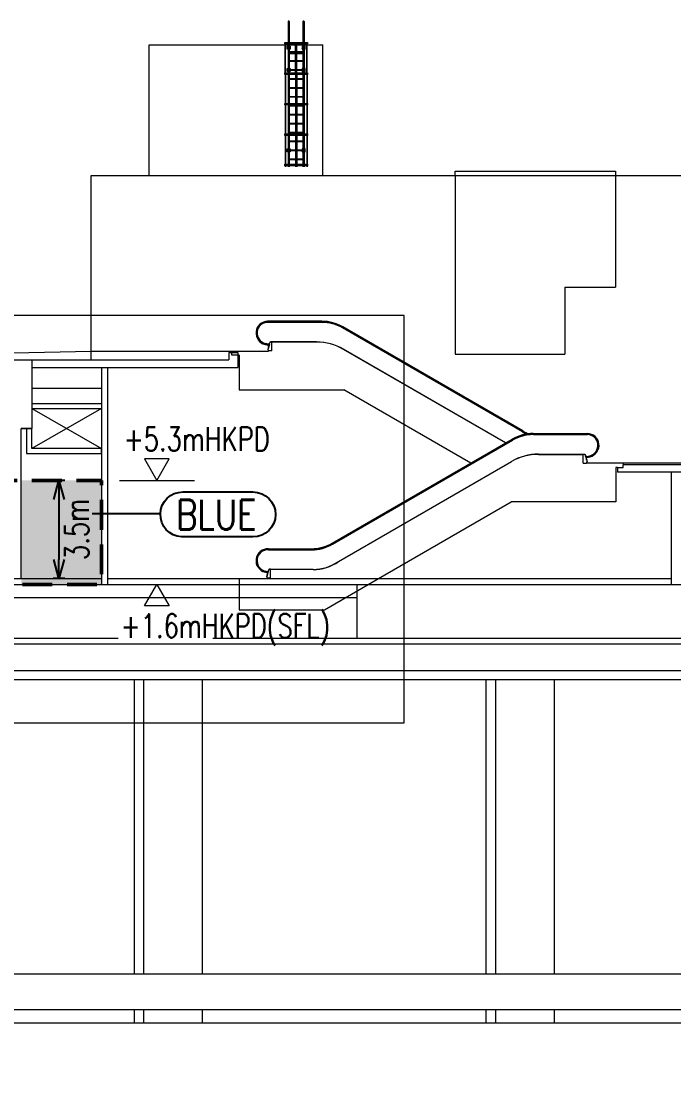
# Model space of a CAD drawing. Header units: millimetres. Extents: x 829698 to 839067, y 817400 to 823544.
# Drawn here: x 838117.5 to 838337.3, y 817931.8 to 818285.3 of the extents above; entities that cross this region are included whole.
import ezdxf

# ---------------------------------------------------------------- set-up
doc = ezdxf.new("R2010")
doc.units = ezdxf.units.MM
doc.linetypes.add('2X62X-MAGP-S-003$0$HIDDEN', pattern=[0.375, 0.25, -0.125])
doc.linetypes.add('DASHED2', pattern=[0.375, 0.25, -0.125])
for name, color, linetype, lineweight in [('01-feature', 8, 'Continuous', 13), ('01-occup', 7, 'DASHED2', 50), ('01-txt', 7, 'Continuous', 20)]:
    doc.layers.add(name, color=color, linetype=linetype, lineweight=lineweight)
doc.layers.add('01-hatch', color=7, linetype='Continuous', lineweight=0, true_color=0xa8def7)
doc.layers.add('viewport', color=2, linetype='Continuous', lineweight=20, plot=False)
doc.styles.add('ROMANS', font='romans.shx', dxfattribs={"width": 0.75})
doc.styles.get("Standard").update_dxf_attribs({"font": 'arial.ttf'})
doc.dimstyles.new('ISO-25', dxfattribs={"dimtxt": 2.5, "dimasz": 2.5, "dimexe": 1.25, "dimexo": 0.625, "dimtad": 1, "dimtxsty": 'Standard', "dimcen": 2.5, "dimadec": 0, "dimazin": 0, "dimtfac": 1, "dimtmove": 0, "dimatfit": 3, "dimfxl": 1, "dimarcsym": 0})

# ---------------------------------------------------------------- blocks, each defined once
blk = doc.blocks.new('2X62X-MAGP-S-003$0$SCREW4-P')
at = {"color": 8, "linetype": '2X62X-MAGP-S-003$0$HIDDEN'}
for p, q in [((160, 0), (-160, 0)), ((0, -160), (0, 160))]:
    blk.add_line(p, q, dxfattribs=at)
blk.add_lwpolyline([(-50, 87), (-100, 0), (-50, -87), (50, -87), (100, 0), (50, 87)], close=True)
for radius in [110, 50]:
    blk.add_circle((0, 0), radius)
blk = doc.blocks.new('_Open30')
at = {"color": 0, "linetype": 'ByBlock', "lineweight": -2}
for p, q in [((-1, 0.268), (0, 0)), ((0, 0), (-1, -0.268)), ((0, 0), (-1, 0))]:
    blk.add_line(p, q, dxfattribs=at)
blk = doc.blocks.new('*D67')
at = {"layer": '01-txt', "color": 0, "lineweight": -2, "transparency": 16777216}
for p, q in [((838132.31, 818130.79), (838128.31, 818130.79)), ((838130.31, 818124.39), (838130.31, 818104.19)), ((838132.31, 818097.79), (838128.31, 818097.79))]:
    blk.add_line(p, q, dxfattribs=at)
at = {"layer": 'Defpoints', "color": 0, "transparency": 16777216}
for p in [(838144.63, 818130.79), (838130.31, 818097.79), (838144.63, 818097.79)]:
    blk.add_point(p, dxfattribs=at)
at = {"layer": '01-txt', "color": 0, "lineweight": -2, "transparency": 16777216, "xscale": 6.4, "yscale": 6.4, "zscale": 6.4}
for p, rotation in [((838130.31, 818130.79), 90), ((838130.31, 818097.79), 270)]:
    blk.add_blockref('_Open30', p, dxfattribs=dict(at, rotation=rotation))
at = {"layer": '01-txt', "color": 0, "lineweight": 20, "transparency": 16777216, "insert": (838136.31, 818114.29), "char_height": 8, "attachment_point": 5, "rotation": 90, "style": 'ROMANS'}
blk.add_mtext('3.5m', dxfattribs=at)

msp = doc.modelspace()

# ---------------------------------------------------------------- hatches: boundary and pattern name
at = {"layer": '01-hatch'}
h = msp.add_hatch(color=256, dxfattribs=at)
h.dxf.hatch_style = 1
h.paths.add_polyline_path([(838144.633, 818130.789), (838117.633, 818130.789), (838117.633, 818095.789), (838144.633, 818095.789)])

# ---------------------------------------------------------------- linework, layer by layer
at = {"layer": '01-feature'}
for p, q in [((838207.433, 818285.089), (838207.433, 818278.089)), ((838207.833, 818285.089), (838207.833, 818278.089)), ((838212.433, 818285.089), (838212.433, 818278.089)), ((838212.833, 818285.089), (838212.833, 818278.089)), ((838206.433, 818277.589), (838206.433, 818278.089)), ((838206.633, 818277.589), (838206.633, 818278.089)), ((838206.933, 818277.589), (838206.933, 818278.089)), ((838207.333, 818277.589), (838207.333, 818278.089)), ((838207.733, 818277.589), (838207.733, 818278.089)), ((838208.233, 818277.589), (838208.233, 818278.089)), ((838208.833, 818277.589), (838208.833, 818278.089)), ((838209.583, 818277.589), (838209.583, 818278.089)), ((838210.683, 818277.589), (838210.683, 818278.089)), ((838211.433, 818277.589), (838211.433, 818278.089)), ((838212.033, 818277.589), (838212.033, 818278.089)), ((838212.533, 818277.589), (838212.533, 818278.089)), ((838212.933, 818277.589), (838212.933, 818278.089)), ((838213.333, 818277.589), (838213.333, 818278.089)), ((838213.633, 818277.589), (838213.633, 818278.089)), ((838213.833, 818277.589), (838213.833, 818278.089)), ((838160.633, 818233.289), (838160.633, 818277.289)), ((838160.633, 818277.289), (838219.133, 818277.289)), ((838206.433, 818267.839), (838206.433, 818277.589)), ((838206.533, 818267.839), (838206.533, 818277.589)), ((838207.433, 818277.589), (838207.433, 818267.839)), ((838207.833, 818277.589), (838207.833, 818274.989)), ((838207.833, 818274.689), (838207.833, 818271.989)), ((838209.933, 818274.289), (838207.833, 818274.289)), ((838209.933, 818267.839), (838209.933, 818277.589)), ((838210.333, 818267.839), (838210.333, 818277.589)), ((838212.433, 818274.289), (838210.333, 818274.289)), ((838212.433, 818277.589), (838212.433, 818274.989)), ((838212.433, 818274.689), (838212.433, 818271.989)), ((838212.833, 818277.589), (838212.833, 818267.839)), ((838213.733, 818267.839), (838213.733, 818277.589)), ((838213.833, 818267.839), (838213.833, 818277.589)), ((838219.133, 818233.289), (838219.133, 818277.289)), ((838207.833, 818271.689), (838207.833, 818268.989)), ((838212.433, 818271.689), (838212.433, 818268.989)), ((838206.433, 818267.339), (838206.433, 818267.839)), ((838206.433, 818267.339), (838206.433, 818257.589)), ((838206.533, 818267.339), (838206.533, 818257.589)), ((838206.633, 818267.339), (838206.633, 818267.839)), ((838206.933, 818267.339), (838206.933, 818267.839)), ((838207.333, 818267.339), (838207.333, 818267.839)), ((838207.433, 818267.339), (838207.433, 818257.589)), ((838207.733, 818267.339), (838207.733, 818267.839)), ((838207.833, 818268.689), (838207.833, 818267.839)), ((838207.833, 818267.339), (838207.833, 818265.939)), ((838208.233, 818267.339), (838208.233, 818267.839)), ((838208.833, 818267.339), (838208.833, 818267.839)), ((838209.583, 818267.339), (838209.583, 818267.839)), ((838209.933, 818267.339), (838209.933, 818257.589)), ((838210.333, 818267.339), (838210.333, 818257.589)), ((838210.683, 818267.339), (838210.683, 818267.839)), ((838211.433, 818267.339), (838211.433, 818267.839)), ((838212.033, 818267.339), (838212.033, 818267.839)), ((838212.433, 818268.689), (838212.433, 818267.839)), ((838212.433, 818267.339), (838212.433, 818265.939)), ((838212.533, 818267.339), (838212.533, 818267.839)), ((838212.833, 818267.339), (838212.833, 818257.589)), ((838212.933, 818267.339), (838212.933, 818267.839)), ((838213.333, 818267.339), (838213.333, 818267.839)), ((838213.633, 818267.339), (838213.633, 818267.839)), ((838213.733, 818267.339), (838213.733, 818257.589)), ((838213.833, 818267.339), (838213.833, 818267.839)), ((838213.833, 818267.339), (838213.833, 818257.589)), ((838207.833, 818265.639), (838207.833, 818262.939)), ((838212.433, 818265.639), (838212.433, 818262.939)), ((838207.833, 818262.639), (838207.833, 818259.939)), ((838212.433, 818262.639), (838212.433, 818259.939)), ((838206.433, 818257.089), (838206.433, 818257.589)), ((838206.433, 818257.089), (838206.433, 818247.339)), ((838206.533, 818257.089), (838206.533, 818247.339)), ((838206.633, 818257.089), (838206.633, 818257.589)), ((838206.933, 818257.089), (838206.933, 818257.589)), ((838207.333, 818257.089), (838207.333, 818257.589)), ((838207.433, 818257.089), (838207.433, 818247.339)), ((838207.733, 818257.089), (838207.733, 818257.589)), ((838207.833, 818259.639), (838207.833, 818257.589)), ((838207.833, 818257.089), (838207.833, 818256.939)), ((838207.833, 818256.639), (838207.833, 818253.939)), ((838208.233, 818257.089), (838208.233, 818257.589)), ((838208.833, 818257.089), (838208.833, 818257.589)), ((838209.583, 818257.089), (838209.583, 818257.589)), ((838209.933, 818257.089), (838209.933, 818247.339)), ((838210.333, 818257.089), (838210.333, 818247.339)), ((838210.683, 818257.089), (838210.683, 818257.589)), ((838211.433, 818257.089), (838211.433, 818257.589)), ((838212.033, 818257.089), (838212.033, 818257.589)), ((838212.433, 818259.639), (838212.433, 818257.589)), ((838212.433, 818257.089), (838212.433, 818256.939)), ((838212.433, 818256.639), (838212.433, 818253.939)), ((838212.533, 818257.089), (838212.533, 818257.589)), ((838212.833, 818257.089), (838212.833, 818247.339)), ((838212.933, 818257.089), (838212.933, 818257.589)), ((838213.333, 818257.089), (838213.333, 818257.589)), ((838213.633, 818257.089), (838213.633, 818257.589)), ((838213.733, 818257.089), (838213.733, 818247.339)), ((838213.833, 818257.089), (838213.833, 818257.589)), ((838213.833, 818257.089), (838213.833, 818247.339)), ((838207.833, 818253.639), (838207.833, 818250.939)), ((838212.433, 818253.639), (838212.433, 818250.939)), ((838207.833, 818250.639), (838207.833, 818247.939)), ((838212.433, 818250.639), (838212.433, 818247.939)), ((838206.433, 818246.839), (838206.433, 818247.339)), ((838206.433, 818246.839), (838206.433, 818237.089)), ((838206.533, 818246.839), (838206.533, 818237.089)), ((838206.633, 818246.839), (838206.633, 818247.339)), ((838206.933, 818246.839), (838206.933, 818247.339)), ((838207.333, 818246.839), (838207.333, 818247.339)), ((838207.433, 818246.839), (838207.433, 818237.089)), ((838207.733, 818246.839), (838207.733, 818247.339)), ((838207.833, 818247.639), (838207.833, 818247.339)), ((838207.833, 818246.839), (838207.833, 818244.939)), ((838208.233, 818246.839), (838208.233, 818247.339)), ((838208.833, 818246.839), (838208.833, 818247.339)), ((838209.583, 818246.839), (838209.583, 818247.339)), ((838209.933, 818246.839), (838209.933, 818237.089)), ((838210.333, 818246.839), (838210.333, 818237.089)), ((838210.683, 818246.839), (838210.683, 818247.339)), ((838211.433, 818246.839), (838211.433, 818247.339)), ((838212.033, 818246.839), (838212.033, 818247.339)), ((838212.433, 818247.639), (838212.433, 818247.339)), ((838212.433, 818246.839), (838212.433, 818244.939)), ((838212.533, 818246.839), (838212.533, 818247.339)), ((838212.833, 818246.839), (838212.833, 818237.089)), ((838212.933, 818246.839), (838212.933, 818247.339)), ((838213.333, 818246.839), (838213.333, 818247.339)), ((838213.633, 818246.839), (838213.633, 818247.339)), ((838213.733, 818246.839), (838213.733, 818237.089)), ((838213.833, 818246.839), (838213.833, 818247.339)), ((838213.833, 818246.839), (838213.833, 818237.089)), ((838207.833, 818244.639), (838207.833, 818241.939)), ((838212.433, 818244.639), (838212.433, 818241.939)), ((838207.833, 818241.639), (838207.833, 818238.939)), ((838212.433, 818241.639), (838212.433, 818238.939)), ((838206.433, 818236.589), (838206.433, 818237.089)), ((838206.433, 818236.589), (838206.433, 818236.289)), ((838206.533, 818236.589), (838206.533, 818236.289)), ((838206.633, 818236.589), (838206.633, 818237.089)), ((838206.933, 818236.589), (838206.933, 818237.089)), ((838207.333, 818236.589), (838207.333, 818237.089)), ((838207.433, 818236.589), (838207.433, 818236.289)), ((838207.733, 818236.589), (838207.733, 818237.089)), ((838207.833, 818238.639), (838207.833, 818237.089)), ((838207.833, 818236.589), (838207.833, 818236.289)), ((838208.233, 818236.589), (838208.233, 818237.089)), ((838208.833, 818236.589), (838208.833, 818237.089)), ((838209.583, 818236.589), (838209.583, 818237.089)), ((838209.933, 818236.589), (838209.933, 818236.289)), ((838210.333, 818236.589), (838210.333, 818236.289)), ((838210.683, 818236.589), (838210.683, 818237.089)), ((838211.433, 818236.589), (838211.433, 818237.089)), ((838212.033, 818236.589), (838212.033, 818237.089)), ((838212.433, 818238.639), (838212.433, 818237.089)), ((838212.433, 818236.589), (838212.433, 818236.289)), ((838212.533, 818236.589), (838212.533, 818237.089)), ((838212.833, 818236.589), (838212.833, 818236.289)), ((838212.933, 818236.589), (838212.933, 818237.089)), ((838213.333, 818236.589), (838213.333, 818237.089)), ((838213.633, 818236.589), (838213.633, 818237.089)), ((838213.733, 818236.589), (838213.733, 818236.289)), ((838213.833, 818236.589), (838213.833, 818237.089)), ((838213.833, 818236.589), (838213.833, 818236.289)), ((838141.133, 818233.289), (838397.633, 818233.289)), ((838141.133, 818171.289), (838141.133, 818233.289)), ((838263.633, 818234.789), (838317.633, 818234.789)), ((838263.633, 818233.289), (838263.633, 818234.789)), ((838263.633, 818233.289), (838263.633, 818173.289)), ((838317.633, 818234.789), (838317.633, 818233.289)), ((838317.633, 818233.289), (838317.633, 818195.789)), ((838300.633, 818195.789), (838317.633, 818195.789)), ((838300.633, 818195.789), (838300.633, 818173.289)), ((838218.828, 818184.289), (838200.556, 818184.289)), ((838218.761, 818184.029), (838200.556, 818184.029)), ((838218.735, 818183.929), (838200.556, 818183.929)), ((838286.442, 818147.419), (838225.828, 818182.414)), ((838286.348, 818147.059), (838225.735, 818182.054)), ((838286.374, 818147.159), (838225.761, 818182.154)), ((838200.749, 818176.206), (838199.662, 818176.497)), ((838200.817, 818176.457), (838199.73, 818176.748)), ((838200.843, 818176.554), (838199.755, 818176.845)), ((838200.791, 818175.314), (838200.681, 818174.906)), ((838200.681, 818174.906), (838200.791, 818175.314)), ((838200.821, 818176.473), (838200.748, 818176.202)), ((838200.962, 818176.144), (838200.748, 818176.202)), ((838200.792, 818175.313), (838200.791, 818175.314)), ((838201.132, 818176.588), (838200.793, 818175.323)), ((838200.844, 818176.558), (838200.821, 818176.473)), ((838200.829, 818175.456), (838200.832, 818175.456)), ((838200.832, 818175.456), (838201.099, 818176.454)), ((838200.844, 818176.558), (838201.058, 818176.501)), ((838201.059, 818176.506), (838200.942, 818176.068)), ((838200.987, 818176.046), (838200.949, 818176.056)), ((838201.109, 818176.502), (838201.071, 818176.512)), ((838201.096, 818176.455), (838201.099, 818176.454)), ((838201.136, 818176.597), (838201.13, 818176.599)), ((838201.239, 818177.006), (838201.227, 818176.96)), ((838217.035, 818177.34), (838201.936, 818177.341)), ((838201.936, 818174.337), (838201.936, 818177.341)), ((838217.022, 818177.29), (838201.936, 818177.291)), ((838095.883, 818173.289), (838141.133, 818174.289)), ((838187.463, 818173.784), (838190.463, 818173.784)), ((838187.463, 818173.784), (838187.463, 818171.284)), ((838188.463, 818174.289), (838200.861, 818174.289)), ((838188.463, 818172.889), (838188.463, 818174.289)), ((838190.963, 818172.889), (838188.463, 818172.889)), ((838190.463, 818173.784), (838190.463, 818168.784)), ((838190.963, 818172.889), (838190.963, 818161.289)), ((838200.861, 818174.337), (838200.682, 818174.872)), ((838200.861, 818174.337), (838200.682, 818174.872)), ((838200.861, 818174.289), (838200.861, 818174.337)), ((838201.936, 818174.337), (838200.861, 818174.337)), ((838280.658, 818143.362), (838226.116, 818174.853)), ((838280.708, 818143.391), (838226.129, 818174.903)), ((838263.633, 818173.289), (838300.633, 818173.289)), ((838121.133, 818171.289), (838146.617, 818171.289)), ((838121.133, 818168.789), (838146.617, 818168.789)), ((838144.633, 818168.789), (838144.633, 818095.789)), ((838146.617, 818171.284), (838187.463, 818171.284)), ((838146.617, 818168.784), (838190.463, 818168.784)), ((838146.633, 818168.789), (838146.633, 818095.789)), ((838121.133, 818161.789), (838144.633, 818161.789)), ((838190.963, 818161.289), (838226.19, 818161.289)), ((838268.979, 818136.619), (838226.19, 818161.289)), ((838121.133, 818156.689), (838144.633, 818156.689)), ((838121.133, 818154.989), (838144.633, 818154.989)), ((838117.633, 818148.289), (838121.133, 818148.289)), ((838117.633, 818097.789), (838117.633, 818148.289)), ((838222.299, 818109.669), (838282.912, 818144.664)), ((838222.366, 818109.409), (838282.98, 818144.404)), ((838222.393, 818109.309), (838283.006, 818144.304)), ((838289.912, 818146.539), (838308.184, 818146.539)), ((838289.98, 818146.279), (838308.184, 818146.279)), ((838290.006, 818146.179), (838308.184, 818146.179)), ((838224.407, 818103.548), (838282.612, 818137.153)), ((838224.436, 818103.507), (838282.625, 818137.103)), ((838291.705, 818139.59), (838306.804, 818139.591)), ((838291.718, 818139.54), (838306.804, 818139.541)), ((838306.804, 818136.587), (838306.804, 818139.591)), ((838306.804, 818136.587), (838307.88, 818136.587)), ((838307.502, 818139.256), (838307.514, 818139.21)), ((838307.531, 818139.145), (838308.06, 818137.153)), ((838307.635, 818138.753), (838307.67, 818138.762)), ((838307.682, 818138.756), (838307.799, 818138.318)), ((838307.897, 818138.808), (838307.683, 818138.751)), ((838307.757, 818138.297), (838307.792, 818138.306)), ((838307.779, 818138.394), (838307.992, 818138.452)), ((838307.88, 818136.587), (838308.059, 818137.124)), ((838307.88, 818136.539), (838307.88, 818136.587)), ((838320.278, 818136.539), (838307.88, 818136.539)), ((838307.897, 818138.808), (838307.92, 818138.723)), ((838307.898, 818138.804), (838308.985, 818139.095)), ((838307.912, 818137.706), (838307.909, 818137.706)), ((838307.92, 818138.723), (838307.992, 818138.452)), ((838307.924, 818138.707), (838309.011, 818138.998)), ((838307.948, 818137.563), (838307.95, 818137.564)), ((838307.991, 818138.456), (838309.078, 818138.747)), ((838320.278, 818136.539), (838320.278, 818136.039)), ((838395.633, 818136.539), (838320.278, 818136.539)), ((838318.29, 818135.139), (838317.778, 818135.139)), ((838317.778, 818135.139), (838317.778, 818123.539)), ((838318.278, 818135.139), (838318.278, 818133.539)), ((838318.278, 818135.139), (838320.278, 818135.139)), ((838395.633, 818133.539), (838318.278, 818133.539)), ((838320.278, 818135.139), (838320.278, 818136.039)), ((838395.633, 818136.039), (838320.278, 818136.039)), ((838336.333, 818133.539), (838336.333, 818095.789)), ((838237.889, 818097.789), (838282.551, 818123.539)), ((838317.778, 818123.539), (838282.551, 818123.539)), ((838200.796, 818107.433), (838215.393, 818107.433)), ((838200.798, 818107.533), (838215.366, 818107.533)), ((838200.802, 818107.793), (838215.299, 818107.793)), ((838098.633, 818097.789), (838144.633, 818097.789)), ((838146.633, 818097.789), (838336.333, 818097.789)), ((838190.952, 818097.789), (838190.952, 818087.289)), ((838190.952, 818097.789), (838200.478, 818097.789)), ((838200.35, 818099.715), (838199.669, 818099.898)), ((838200.417, 818099.966), (838199.723, 818100.152)), ((838200.443, 818100.063), (838199.752, 818100.248)), ((838200.391, 818098.823), (838200.298, 818098.478)), ((838200.298, 818098.478), (838200.391, 818098.823)), ((838200.478, 818097.909), (838200.299, 818098.444)), ((838200.478, 818097.909), (838200.299, 818098.444)), ((838200.421, 818099.982), (838200.348, 818099.711)), ((838200.562, 818099.654), (838200.348, 818099.711)), ((838200.392, 818098.823), (838200.391, 818098.823)), ((838200.732, 818100.097), (838200.393, 818098.833)), ((838200.444, 818100.067), (838200.421, 818099.982)), ((838200.429, 818098.966), (838200.432, 818098.965)), ((838200.432, 818098.965), (838200.699, 818099.963)), ((838200.444, 818100.067), (838200.658, 818100.01)), ((838201.553, 818097.909), (838200.478, 818097.909)), ((838200.478, 818097.789), (838200.478, 818097.909)), ((838200.659, 818100.015), (838200.542, 818099.578)), ((838200.587, 818099.555), (838200.549, 818099.565)), ((838200.709, 818100.012), (838200.671, 818100.022)), ((838200.696, 818099.964), (838200.699, 818099.963)), ((838200.736, 818100.106), (838200.73, 818100.108)), ((838200.856, 818100.577), (838200.844, 818100.532)), ((838215.832, 818100.844), (838201.553, 818100.911)), ((838201.553, 818097.909), (838201.553, 818100.911)), ((838215.832, 818100.794), (838201.553, 818100.861)), ((838219.678, 818087.289), (838237.889, 818097.789)), ((838104.633, 818095.789), (838842.133, 818095.789)), ((838230.633, 818091.439), (838230.633, 818095.789)), ((838074.55, 818091.439), (838230.633, 818091.439)), ((838230.633, 818077.689), (838230.633, 818091.439)), ((838190.952, 818087.289), (838219.678, 818087.289)), ((838086.022, 818077.689), (838230.633, 818077.689)), ((838230.633, 818077.689), (839059.049, 818077.689)), ((837967.048, 818075.789), (839059.049, 818075.789)), ((838230.633, 818075.789), (839059.049, 818075.789)), ((837716.884, 818066.789), (839059.049, 818066.789)), ((837716.884, 818063.789), (839067.075, 818063.789)), ((838155.703, 817964.789), (838155.703, 818063.789)), ((838158.922, 817964.789), (838158.922, 818063.789)), ((838178.661, 817964.789), (838178.661, 818063.789)), ((838274.139, 817964.789), (838274.139, 818063.789)), ((838277.357, 817964.789), (838277.357, 818063.789)), ((838297.097, 817964.789), (838297.097, 818063.789)), ((837716.884, 817964.789), (839059.049, 817964.789)), ((837716.884, 817952.789), (839059.049, 817952.789)), ((838155.703, 817948.285), (838155.703, 817952.789)), ((838158.922, 817948.285), (838158.922, 817952.789)), ((838178.661, 817948.285), (838178.661, 817952.789)), ((838274.139, 817948.285), (838274.139, 817952.789)), ((838277.357, 817948.285), (838277.357, 817952.789)), ((838297.097, 817948.285), (838297.097, 817952.789))]:
    msp.add_line(p, q, dxfattribs=at)
for points in [[(838206.333, 818278.089), (838213.933, 818278.089), (838213.933, 818277.589), (838206.333, 818277.589)], [(838206.333, 818267.839), (838213.933, 818267.839), (838213.933, 818267.339), (838206.333, 818267.339)], [(838206.333, 818257.589), (838213.933, 818257.589), (838213.933, 818257.089), (838206.333, 818257.089)], [(838206.333, 818247.339), (838213.933, 818247.339), (838213.933, 818246.839), (838206.333, 818246.839)], [(838206.333, 818237.089), (838213.933, 818237.089), (838213.933, 818236.589), (838206.333, 818236.589)]]:
    msp.add_lwpolyline(points, close=True, dxfattribs=at)
for points in [[(838207.433, 818275.839), (838207.133, 818275.839), (838207.133, 818276.839), (838207.433, 818276.839)], [(838207.833, 818276.839), (838208.133, 818276.839), (838208.133, 818275.839), (838207.833, 818275.839)], [(838212.433, 818276.839), (838212.133, 818276.839), (838212.133, 818275.839), (838212.433, 818275.839)], [(838212.833, 818275.839), (838213.133, 818275.839), (838213.133, 818276.839), (838212.833, 818276.839)], [(838207.433, 818268.339), (838207.133, 818268.339), (838207.133, 818269.339), (838207.433, 818269.339)], [(838207.833, 818269.339), (838208.133, 818269.339), (838208.133, 818268.989)], [(838208.133, 818268.689), (838208.133, 818268.339), (838207.833, 818268.339)], [(838212.433, 818269.339), (838212.133, 818269.339), (838212.133, 818268.989)], [(838212.133, 818268.689), (838212.133, 818268.339), (838212.433, 818268.339)], [(838212.833, 818268.339), (838213.133, 818268.339), (838213.133, 818269.339), (838212.833, 818269.339)], [(838207.433, 818241.289), (838207.133, 818241.289), (838207.133, 818242.289), (838207.433, 818242.289)], [(838207.833, 818242.289), (838208.133, 818242.289), (838208.133, 818241.939)], [(838208.133, 818241.639), (838208.133, 818241.289), (838207.833, 818241.289)], [(838212.433, 818242.289), (838212.133, 818242.289), (838212.133, 818241.939)], [(838212.133, 818241.639), (838212.133, 818241.289), (838212.433, 818241.289)], [(838212.833, 818241.289), (838213.133, 818241.289), (838213.133, 818242.289), (838212.833, 818242.289)], [(838141.133, 818173.289), (838141.133, 818174.289), (838188.463, 818174.289)], [(838104.633, 818148.289), (838100.633, 818148.289), (838092.133, 818148.289), (838092.133, 818152.289), (838100.633, 818152.289), (838100.633, 818153.789), (838100.633, 818171.289), (838121.133, 818171.289)], [(838121.133, 818171.289), (838121.133, 818148.289), (838117.633, 818148.289)], [(838121.133, 818154.989), (838144.633, 818141.489)], [(838144.633, 818154.989), (838121.133, 818141.489)], [(838121.133, 818148.289), (838119.433, 818148.289), (838119.433, 818139.789), (838144.633, 818139.789), (838144.633, 818141.489), (838121.133, 818141.489), (838121.133, 818148.289)], [(837399.599, 817948.285), (838037.09, 817948.285), (838043.09, 817931.8), (838055.09, 817964.77), (838061.09, 817948.285), (838815.609, 817948.285)]]:
    msp.add_lwpolyline(points, dxfattribs=at)
for points in [[(838209.933, 818274.689), (838207.833, 818274.689, -0.6666667), (838207.833, 818274.989), (838209.933, 818274.989)], [(838210.333, 818274.989), (838212.433, 818274.989, -0.6666667), (838212.433, 818274.689), (838210.333, 818274.689)], [(838209.933, 818271.689), (838207.833, 818271.689, -0.6666667), (838207.833, 818271.989), (838209.933, 818271.989)], [(838210.333, 818271.989), (838212.433, 818271.989, -0.6666667), (838212.433, 818271.689), (838210.333, 818271.689)], [(838209.933, 818268.689), (838207.833, 818268.689, -0.6666667), (838207.833, 818268.989), (838209.933, 818268.989)], [(838210.333, 818268.989), (838212.433, 818268.989, -0.6666667), (838212.433, 818268.689), (838210.333, 818268.689)], [(838209.933, 818265.639), (838207.833, 818265.639, -0.6666667), (838207.833, 818265.939), (838209.933, 818265.939)], [(838210.333, 818265.939), (838212.433, 818265.939, -0.6666667), (838212.433, 818265.639), (838210.333, 818265.639)], [(838209.933, 818262.639), (838207.833, 818262.639, -0.6666667), (838207.833, 818262.939), (838209.933, 818262.939)], [(838210.333, 818262.939), (838212.433, 818262.939, -0.6666667), (838212.433, 818262.639), (838210.333, 818262.639)], [(838209.933, 818259.639), (838207.833, 818259.639, -0.6666667), (838207.833, 818259.939), (838209.933, 818259.939)], [(838209.933, 818256.639), (838207.833, 818256.639, -0.6666667), (838207.833, 818256.939), (838209.933, 818256.939)], [(838210.333, 818259.939), (838212.433, 818259.939, -0.6666667), (838212.433, 818259.639), (838210.333, 818259.639)], [(838210.333, 818256.939), (838212.433, 818256.939, -0.6666667), (838212.433, 818256.639), (838210.333, 818256.639)], [(838209.933, 818253.639), (838207.833, 818253.639, -0.6666667), (838207.833, 818253.939), (838209.933, 818253.939)], [(838210.333, 818253.939), (838212.433, 818253.939, -0.6666667), (838212.433, 818253.639), (838210.333, 818253.639)], [(838209.933, 818250.639), (838207.833, 818250.639, -0.6666667), (838207.833, 818250.939), (838209.933, 818250.939)], [(838210.333, 818250.939), (838212.433, 818250.939, -0.6666667), (838212.433, 818250.639), (838210.333, 818250.639)], [(838209.933, 818247.639), (838207.833, 818247.639, -0.6666667), (838207.833, 818247.939), (838209.933, 818247.939)], [(838210.333, 818247.939), (838212.433, 818247.939, -0.6666667), (838212.433, 818247.639), (838210.333, 818247.639)], [(838209.933, 818244.639), (838207.833, 818244.639, -0.6666667), (838207.833, 818244.939), (838209.933, 818244.939)], [(838210.333, 818244.939), (838212.433, 818244.939, -0.6666667), (838212.433, 818244.639), (838210.333, 818244.639)], [(838209.933, 818241.639), (838207.833, 818241.639, -0.6666667), (838207.833, 818241.939), (838209.933, 818241.939)], [(838209.933, 818238.639), (838207.833, 818238.639, -0.6666667), (838207.833, 818238.939), (838209.933, 818238.939)], [(838210.333, 818241.939), (838212.433, 818241.939, -0.6666667), (838212.433, 818241.639), (838210.333, 818241.639)], [(838210.333, 818238.939), (838212.433, 818238.939, -0.6666667), (838212.433, 818238.639), (838210.333, 818238.639)]]:
    msp.add_lwpolyline(points, format="xyb", dxfattribs=at)
for centre, radius, start, end in [((838207.633, 818285.089), 0.2, 0, 180), ((838212.633, 818285.089), 0.2, 0, 180), ((838200.584, 818180.339), 3.951, 90.43033, 256.66288), ((838200.584, 818180.339), 3.691, 90.43033, 256.66288), ((838200.584, 818180.339), 3.591, 90.43033, 256.66288), ((838218.735, 818169.929), 14, 60.00266, 90), ((838218.761, 818170.029), 14, 60.00266, 90), ((838218.828, 818170.289), 14, 60.00266, 90), ((838200.803, 818175.321), 0.00984, 165.00127, 198.74816), ((838200.951, 818176.066), 0.00984, 165.00127, 255.00127), ((838201.068, 818176.503), 0.00984, 75.00127, 165.00127), ((838201.141, 818176.585), 0.00984, 131.24953, 165.00127), ((838217.021, 818159.1), 18.19, 60.00266, 89.99317), ((838217.034, 818159.15), 18.19, 60.00266, 89.99317), ((838200.738, 818174.891), 0.0591, 165.00127, 176.11732), ((838200.738, 818174.891), 0.0591, 165.00127, 198.50191), ((838200.738, 818174.891), 0.0591, 187.38341, 198.50191), ((838293.348, 818159.183), 14, 240.00266, 246.27676), ((838293.374, 818159.283), 14, 240.00266, 247.01128), ((838293.442, 818159.543), 14, 240.00266, 249.11059), ((838289.912, 818132.539), 14, 90, 119.99734), ((838289.98, 818132.279), 14, 90, 119.99734), ((838290.006, 818132.179), 14, 90, 119.99734), ((838308.157, 818142.589), 3.591, 283.33712, 89.56967), ((838308.157, 818142.589), 3.691, 283.33712, 89.56967), ((838308.157, 818142.589), 3.951, 283.33712, 89.56967), ((838291.707, 818121.4), 18.19, 90.00683, 119.99734), ((838291.72, 818121.35), 18.19, 90.00683, 119.99734), ((838307.672, 818138.753), 0.00984, 14.99873, 104.99873), ((838307.789, 818138.316), 0.00984, 284.99873, 14.99873), ((838307.938, 818137.571), 0.00984, 341.25184, 14.99873), ((838308.012, 818137.14), 0.05, 341.49809, 14.86454), ((838215.299, 818121.793), 14, 270, 299.99734), ((838215.366, 818121.533), 14, 270, 299.99734), ((838215.393, 818121.433), 14, 270, 299.99734), ((838200.643, 818103.787), 4.009, 87.73178, 255.92566), ((838200.643, 818103.787), 3.749, 87.64306, 255.87596), ((838200.643, 818103.787), 3.649, 87.59501, 255.85442), ((838215.832, 818115.794), 14.95, 270, 304.99537), ((838215.832, 818115.794), 15, 270, 304.99537), ((838200.355, 818098.462), 0.0591, 165.00127, 176.11732), ((838200.355, 818098.462), 0.0591, 165.00127, 198.50191), ((838200.355, 818098.462), 0.0591, 187.38341, 198.50191), ((838200.403, 818098.83), 0.00984, 165.00127, 198.74816), ((838200.551, 818099.575), 0.00984, 165.00127, 255.00127), ((838200.669, 818100.012), 0.00984, 75.00127, 165.00127), ((838200.742, 818100.095), 0.00984, 131.24953, 165.00127)]:
    msp.add_arc(centre, radius, start, end, dxfattribs=at)
for points in [[(838200.792, 818175.313), (838200.793, 818175.313), (838200.793, 818175.314), (838200.793, 818175.314)], [(838200.793, 818175.316), (838200.793, 818175.317), (838200.793, 818175.318), (838200.794, 818175.32)], [(838200.793, 818175.314), (838200.793, 818175.315), (838200.793, 818175.315), (838200.793, 818175.316)], [(838200.811, 818175.38), (838200.813, 818175.386), (838200.814, 818175.392), (838200.816, 818175.399)], [(838200.816, 818175.399), (838200.816, 818175.4), (838200.817, 818175.4), (838200.817, 818175.401)], [(838201.114, 818176.509), (838201.115, 818176.516), (838201.117, 818176.523), (838201.119, 818176.53)], [(838201.134, 818176.586), (838201.134, 818176.589), (838201.134, 818176.592), (838201.136, 818176.594)], [(838201.136, 818176.594), (838201.136, 818176.595), (838201.137, 818176.597), (838201.136, 818176.597)], [(838201.217, 818176.925), (838201.214, 818176.915), (838201.212, 818176.905), (838201.209, 818176.895)], [(838201.639, 818177.328), (838201.638, 818177.328), (838201.636, 818177.328), (838201.635, 818177.328)], [(838201.699, 818177.331), (838201.679, 818177.33), (838201.659, 818177.329), (838201.639, 818177.328)], [(838201.936, 818177.341), (838201.915, 818177.339), (838201.893, 818177.338), (838201.871, 818177.337)], [(838306.804, 818139.591), (838306.826, 818139.589), (838306.848, 818139.588), (838306.87, 818139.587)], [(838307.042, 818139.581), (838307.062, 818139.58), (838307.082, 818139.579), (838307.101, 818139.578)], [(838307.101, 818139.578), (838307.103, 818139.578), (838307.104, 818139.578), (838307.106, 818139.578)], [(838307.524, 818139.175), (838307.526, 818139.165), (838307.529, 818139.155), (838307.531, 818139.145)], [(838307.924, 818137.649), (838307.924, 818137.65), (838307.924, 818137.65), (838307.924, 818137.651)], [(838307.93, 818137.63), (838307.928, 818137.636), (838307.926, 818137.642), (838307.924, 818137.649)], [(838307.947, 818137.566), (838307.947, 818137.567), (838307.947, 818137.568), (838307.947, 818137.57)], [(838307.948, 818137.564), (838307.947, 818137.565), (838307.947, 818137.565), (838307.947, 818137.566)], [(838307.948, 818137.563), (838307.948, 818137.563), (838307.948, 818137.564), (838307.948, 818137.564)], [(838200.392, 818098.823), (838200.393, 818098.823), (838200.393, 818098.823), (838200.393, 818098.823)], [(838200.393, 818098.825), (838200.393, 818098.827), (838200.394, 818098.828), (838200.394, 818098.829)], [(838200.393, 818098.823), (838200.393, 818098.824), (838200.393, 818098.825), (838200.393, 818098.825)], [(838200.411, 818098.889), (838200.413, 818098.895), (838200.415, 818098.902), (838200.416, 818098.908)], [(838200.416, 818098.908), (838200.417, 818098.909), (838200.417, 818098.91), (838200.417, 818098.911)], [(838200.714, 818100.018), (838200.716, 818100.025), (838200.718, 818100.032), (838200.719, 818100.039)], [(838200.734, 818100.095), (838200.734, 818100.098), (838200.735, 818100.101), (838200.736, 818100.103)], [(838200.736, 818100.103), (838200.736, 818100.104), (838200.737, 818100.106), (838200.736, 818100.106)], [(838200.834, 818100.497), (838200.831, 818100.487), (838200.829, 818100.477), (838200.826, 818100.467)], [(838201.256, 818100.9), (838201.255, 818100.9), (838201.253, 818100.9), (838201.252, 818100.9)], [(838201.316, 818100.902), (838201.296, 818100.902), (838201.276, 818100.901), (838201.256, 818100.9)], [(838201.553, 818100.911), (838201.531, 818100.911), (838201.51, 818100.91), (838201.488, 818100.909)]]:
    msp.add_open_spline(points, degree=3, dxfattribs=at)
for points, knots in [([(838200.794, 818175.32), (838200.794, 818175.321), (838200.796, 818175.324), (838200.797, 818175.328), (838200.798, 818175.33)], [0, 0, 0, 0, 0.491316, 1.112589, 1.112589, 1.112589, 1.112589]), ([(838200.798, 818175.33), (838200.798, 818175.332), (838200.799, 818175.338), (838200.801, 818175.343), (838200.802, 818175.346)], [0, 0, 0, 0, 0.7451547, 1.6097348, 1.6097348, 1.6097348, 1.6097348]), ([(838200.832, 818175.468), (838200.828, 818175.471), (838200.819, 818175.479), (838200.81, 818175.492), (838200.804, 818175.507), (838200.801, 818175.52), (838200.8, 818175.532), (838200.801, 818175.543), (838200.803, 818175.552), (838200.805, 818175.558), (838200.806, 818175.56)], [0, 0, 0, 0, 1.6320199, 3.3587085, 4.9098843, 6.2627884, 7.4622587, 8.50475, 9.4333503, 10.3139223, 10.3139223, 10.3139223, 10.3139223]), ([(838200.802, 818175.346), (838200.802, 818175.349), (838200.805, 818175.359), (838200.809, 818175.37), (838200.811, 818175.379), (838200.811, 818175.38)], [0, 0, 0, 0, 0.9737861, 3.2135962, 3.5368153, 3.5368153, 3.5368153, 3.5368153]), ([(838200.806, 818175.56), (838200.807, 818175.563), (838200.809, 818175.568), (838200.814, 818175.575), (838200.819, 818175.582), (838200.826, 818175.59), (838200.835, 818175.597), (838200.846, 818175.603), (838200.858, 818175.607), (838200.866, 818175.609), (838200.87, 818175.609)], [0, 0, 0, 0, 0.8188246, 1.6420213, 2.5218908, 3.5194029, 4.6461909, 5.9343883, 7.358327, 8.3964837, 8.3964837, 8.3964837, 8.3964837]), ([(838200.817, 818175.401), (838200.819, 818175.41), (838200.824, 818175.428), (838200.829, 818175.446), (838200.832, 818175.456)], [0, 0, 0, 0, 2.7717911, 5.6435681, 5.6435681, 5.6435681, 5.6435681]), ([(838200.898, 818175.715), (838200.894, 818175.718), (838200.885, 818175.726), (838200.876, 818175.74), (838200.87, 818175.754), (838200.867, 818175.767), (838200.866, 818175.779), (838200.867, 818175.79), (838200.869, 818175.799), (838200.871, 818175.805), (838200.872, 818175.808)], [0, 0, 0, 0, 1.6320199, 3.3587085, 4.9098843, 6.2627884, 7.4622587, 8.50475, 9.4333502, 10.3139224, 10.3139224, 10.3139224, 10.3139224]), ([(838200.872, 818175.808), (838200.873, 818175.81), (838200.876, 818175.815), (838200.88, 818175.822), (838200.885, 818175.83), (838200.892, 818175.837), (838200.901, 818175.844), (838200.913, 818175.85), (838200.924, 818175.854), (838200.932, 818175.856), (838200.936, 818175.856)], [0, 0, 0, 0, 0.8188246, 1.6420212, 2.5218908, 3.5194029, 4.6461909, 5.9343883, 7.358327, 8.3964837, 8.3964837, 8.3964837, 8.3964837]), ([(838201.099, 818176.454), (838201.102, 818176.463), (838201.106, 818176.481), (838201.111, 818176.5), (838201.114, 818176.509)], [0, 0, 0, 0, 2.8732362, 5.645564, 5.645564, 5.645564, 5.645564]), ([(838201.119, 818176.53), (838201.12, 818176.531), (838201.122, 818176.539), (838201.126, 818176.554), (838201.13, 818176.571), (838201.133, 818176.581), (838201.134, 818176.586)], [0, 0, 0, 0, 0.325686, 2.5655155, 4.4029359, 5.7674828, 5.7674828, 5.7674828, 5.7674828]), ([(838201.13, 818176.599), (838201.137, 818176.625), (838201.151, 818176.678), (838201.172, 818176.757), (838201.191, 818176.829), (838201.204, 818176.875), (838201.209, 818176.895)], [0, 0, 0, 0, 8.2037627, 16.5395394, 24.3199928, 30.7259491, 30.7259491, 30.7259491, 30.7259491]), ([(838201.209, 818176.895), (838201.21, 818176.898), (838201.212, 818176.904), (838201.214, 818176.913), (838201.216, 818176.92), (838201.217, 818176.924), (838201.217, 818176.925)], [0, 0, 0, 0, 0.8996442, 1.8619517, 2.7281668, 3.0359412, 3.0359412, 3.0359412, 3.0359412]), ([(838201.227, 818176.96), (838201.225, 818176.953), (838201.221, 818176.941), (838201.218, 818176.929), (838201.217, 818176.925)], [0, 0, 0, 0, 2.325691, 3.6820235, 3.6820235, 3.6820235, 3.6820235]), ([(838201.348, 818177.235), (838201.343, 818177.23), (838201.332, 818177.217), (838201.308, 818177.184), (838201.282, 818177.134), (838201.258, 818177.07), (838201.245, 818177.027), (838201.239, 818177.006)], [0, 0, 0, 0, 1.826203, 5.3643802, 12.111285, 18.8413185, 25.5962037, 25.5962037, 25.5962037, 25.5962037]), ([(838201.635, 818177.328), (838201.612, 818177.327), (838201.562, 818177.324), (838201.49, 818177.312), (838201.418, 818177.289), (838201.372, 818177.259), (838201.351, 818177.238), (838201.348, 818177.235)], [0, 0, 0, 0, 6.9933237, 14.8686176, 21.9501479, 29.4022065, 30.9212803, 30.9212803, 30.9212803, 30.9212803]), ([(838201.748, 818177.333), (838201.745, 818177.332), (838201.728, 818177.332), (838201.712, 818177.331), (838201.699, 818177.331)], [0, 0, 0, 0, 0.950074, 4.8732864, 4.8732864, 4.8732864, 4.8732864]), ([(838201.871, 818177.337), (838201.86, 818177.337), (838201.819, 818177.335), (838201.778, 818177.334), (838201.748, 818177.333)], [0, 0, 0, 0, 3.3492442, 12.3159205, 12.3159205, 12.3159205, 12.3159205]), ([(838306.87, 818139.587), (838306.881, 818139.587), (838306.922, 818139.585), (838306.963, 818139.584), (838306.993, 818139.583)], [0, 0, 0, 0, 3.3492442, 12.3159205, 12.3159205, 12.3159205, 12.3159205]), ([(838306.993, 818139.583), (838306.996, 818139.582), (838307.012, 818139.582), (838307.029, 818139.581), (838307.042, 818139.581)], [0, 0, 0, 0, 0.950074, 4.8732864, 4.8732864, 4.8732864, 4.8732864]), ([(838307.106, 818139.578), (838307.129, 818139.577), (838307.179, 818139.574), (838307.251, 818139.562), (838307.323, 818139.539), (838307.368, 818139.509), (838307.389, 818139.488), (838307.393, 818139.485)], [0, 0, 0, 0, 6.9933237, 14.8686176, 21.9501479, 29.4022065, 30.9212803, 30.9212803, 30.9212803, 30.9212803]), ([(838307.393, 818139.485), (838307.397, 818139.48), (838307.409, 818139.467), (838307.433, 818139.434), (838307.459, 818139.384), (838307.483, 818139.32), (838307.496, 818139.277), (838307.502, 818139.256)], [0, 0, 0, 0, 1.826203, 5.3643802, 12.111285, 18.8413185, 25.5962037, 25.5962037, 25.5962037, 25.5962037]), ([(838307.514, 818139.21), (838307.516, 818139.203), (838307.519, 818139.191), (838307.522, 818139.179), (838307.524, 818139.175)], [0, 0, 0, 0, 2.325691, 3.6820235, 3.6820235, 3.6820235, 3.6820235]), ([(838307.531, 818139.145), (838307.531, 818139.148), (838307.529, 818139.154), (838307.527, 818139.163), (838307.525, 818139.17), (838307.524, 818139.174), (838307.524, 818139.175)], [0, 0, 0, 0, 0.8996442, 1.8619517, 2.7281668, 3.0359412, 3.0359412, 3.0359412, 3.0359412]), ([(838307.611, 818138.849), (838307.604, 818138.875), (838307.59, 818138.928), (838307.569, 818139.007), (838307.549, 818139.079), (838307.537, 818139.125), (838307.531, 818139.145)], [0, 0, 0, 0, 8.2037627, 16.5395394, 24.3199928, 30.7259491, 30.7259491, 30.7259491, 30.7259491]), ([(838307.868, 818138.058), (838307.867, 818138.06), (838307.865, 818138.065), (838307.861, 818138.072), (838307.855, 818138.08), (838307.848, 818138.087), (838307.839, 818138.094), (838307.828, 818138.1), (838307.816, 818138.104), (838307.808, 818138.106), (838307.805, 818138.106)], [0, 0, 0, 0, 0.8188246, 1.6420212, 2.5218908, 3.5194029, 4.6461909, 5.9343883, 7.358327, 8.3964837, 8.3964837, 8.3964837, 8.3964837]), ([(838307.843, 818137.965), (838307.847, 818137.968), (838307.855, 818137.976), (838307.865, 818137.99), (838307.871, 818138.004), (838307.874, 818138.017), (838307.874, 818138.029), (838307.873, 818138.04), (838307.871, 818138.049), (838307.869, 818138.055), (838307.868, 818138.058)], [0, 0, 0, 0, 1.6320199, 3.3587085, 4.9098843, 6.2627884, 7.4622587, 8.50475, 9.4333502, 10.3139224, 10.3139224, 10.3139224, 10.3139224]), ([(838307.935, 818137.81), (838307.934, 818137.813), (838307.931, 818137.818), (838307.927, 818137.825), (838307.921, 818137.832), (838307.914, 818137.84), (838307.906, 818137.847), (838307.894, 818137.853), (838307.882, 818137.857), (838307.874, 818137.859), (838307.871, 818137.859)], [0, 0, 0, 0, 0.8188246, 1.6420213, 2.5218908, 3.5194029, 4.6461909, 5.9343883, 7.358327, 8.3964837, 8.3964837, 8.3964837, 8.3964837]), ([(838307.909, 818137.718), (838307.913, 818137.721), (838307.921, 818137.729), (838307.931, 818137.742), (838307.937, 818137.757), (838307.94, 818137.77), (838307.941, 818137.782), (838307.94, 818137.793), (838307.938, 818137.802), (838307.936, 818137.808), (838307.935, 818137.81)], [0, 0, 0, 0, 1.6320199, 3.3587085, 4.9098843, 6.2627884, 7.4622587, 8.50475, 9.4333503, 10.3139223, 10.3139223, 10.3139223, 10.3139223]), ([(838307.924, 818137.651), (838307.921, 818137.66), (838307.916, 818137.678), (838307.912, 818137.696), (838307.909, 818137.706)], [0, 0, 0, 0, 2.7717911, 5.6435681, 5.6435681, 5.6435681, 5.6435681]), ([(838307.939, 818137.596), (838307.938, 818137.599), (838307.935, 818137.609), (838307.932, 818137.62), (838307.93, 818137.629), (838307.93, 818137.63)], [0, 0, 0, 0, 0.9737861, 3.2135962, 3.5368153, 3.5368153, 3.5368153, 3.5368153]), ([(838307.943, 818137.58), (838307.942, 818137.582), (838307.941, 818137.588), (838307.94, 818137.593), (838307.939, 818137.596)], [0, 0, 0, 0, 0.7451547, 1.6097348, 1.6097348, 1.6097348, 1.6097348]), ([(838307.947, 818137.57), (838307.946, 818137.571), (838307.945, 818137.574), (838307.944, 818137.578), (838307.943, 818137.58)], [0, 0, 0, 0, 0.491316, 1.112589, 1.112589, 1.112589, 1.112589]), ([(838200.394, 818098.829), (838200.394, 818098.83), (838200.396, 818098.834), (838200.397, 818098.837), (838200.398, 818098.839)], [0, 0, 0, 0, 0.491316, 1.112589, 1.112589, 1.112589, 1.112589]), ([(838200.398, 818098.839), (838200.398, 818098.842), (838200.4, 818098.847), (838200.401, 818098.852), (838200.402, 818098.855)], [0, 0, 0, 0, 0.7451547, 1.6097348, 1.6097348, 1.6097348, 1.6097348]), ([(838200.432, 818098.977), (838200.428, 818098.981), (838200.419, 818098.988), (838200.41, 818099.002), (838200.404, 818099.016), (838200.401, 818099.029), (838200.4, 818099.041), (838200.401, 818099.052), (838200.403, 818099.061), (838200.405, 818099.067), (838200.406, 818099.07)], [0, 0, 0, 0, 1.6320199, 3.3587085, 4.9098843, 6.2627884, 7.4622587, 8.50475, 9.4333503, 10.3139223, 10.3139223, 10.3139223, 10.3139223]), ([(838200.402, 818098.855), (838200.403, 818098.858), (838200.406, 818098.868), (838200.409, 818098.88), (838200.411, 818098.888), (838200.411, 818098.889)], [0, 0, 0, 0, 0.9737861, 3.2135962, 3.5368153, 3.5368153, 3.5368153, 3.5368153]), ([(838200.406, 818099.07), (838200.407, 818099.072), (838200.41, 818099.077), (838200.414, 818099.085), (838200.419, 818099.092), (838200.426, 818099.099), (838200.435, 818099.106), (838200.446, 818099.112), (838200.458, 818099.117), (838200.466, 818099.118), (838200.47, 818099.118)], [0, 0, 0, 0, 0.8188246, 1.6420213, 2.5218908, 3.5194029, 4.6461909, 5.9343883, 7.358327, 8.3964837, 8.3964837, 8.3964837, 8.3964837]), ([(838200.417, 818098.911), (838200.419, 818098.919), (838200.424, 818098.938), (838200.429, 818098.956), (838200.432, 818098.965)], [0, 0, 0, 0, 2.7717911, 5.6435681, 5.6435681, 5.6435681, 5.6435681]), ([(838200.498, 818099.224), (838200.494, 818099.228), (838200.486, 818099.235), (838200.476, 818099.249), (838200.47, 818099.263), (838200.467, 818099.277), (838200.466, 818099.289), (838200.467, 818099.299), (838200.469, 818099.309), (838200.471, 818099.314), (838200.472, 818099.317)], [0, 0, 0, 0, 1.6320199, 3.3587085, 4.9098843, 6.2627884, 7.4622587, 8.50475, 9.4333502, 10.3139224, 10.3139224, 10.3139224, 10.3139224]), ([(838200.472, 818099.317), (838200.473, 818099.32), (838200.476, 818099.325), (838200.48, 818099.332), (838200.486, 818099.339), (838200.493, 818099.346), (838200.502, 818099.353), (838200.513, 818099.36), (838200.525, 818099.364), (838200.533, 818099.365), (838200.536, 818099.366)], [0, 0, 0, 0, 0.8188246, 1.6420212, 2.5218908, 3.5194029, 4.6461909, 5.9343883, 7.358327, 8.3964837, 8.3964837, 8.3964837, 8.3964837]), ([(838200.699, 818099.963), (838200.702, 818099.973), (838200.707, 818099.991), (838200.711, 818100.009), (838200.714, 818100.018)], [0, 0, 0, 0, 2.8732362, 5.645564, 5.645564, 5.645564, 5.645564]), ([(838200.719, 818100.039), (838200.72, 818100.04), (838200.722, 818100.049), (838200.726, 818100.063), (838200.73, 818100.081), (838200.733, 818100.091), (838200.734, 818100.095)], [0, 0, 0, 0, 0.325686, 2.5655155, 4.4029359, 5.7674828, 5.7674828, 5.7674828, 5.7674828]), ([(838200.73, 818100.108), (838200.754, 818100.197), (838200.768, 818100.25), (838200.789, 818100.328), (838200.808, 818100.401), (838200.821, 818100.447), (838200.826, 818100.467)], [0, 0, 0, 0, 8.2037627, 16.5395394, 24.3199928, 30.7259491, 30.7259491, 30.7259491, 30.7259491]), ([(838200.826, 818100.467), (838200.827, 818100.47), (838200.828, 818100.476), (838200.831, 818100.485), (838200.833, 818100.492), (838200.834, 818100.496), (838200.834, 818100.497)], [0, 0, 0, 0, 0.8996442, 1.8619517, 2.7281668, 3.0359412, 3.0359412, 3.0359412, 3.0359412]), ([(838200.844, 818100.532), (838200.842, 818100.525), (838200.838, 818100.513), (838200.835, 818100.501), (838200.834, 818100.497)], [0, 0, 0, 0, 2.325691, 3.6820235, 3.6820235, 3.6820235, 3.6820235]), ([(838200.965, 818100.807), (838200.96, 818100.802), (838200.948, 818100.789), (838200.925, 818100.756), (838200.899, 818100.705), (838200.875, 818100.642), (838200.862, 818100.599), (838200.856, 818100.577)], [0, 0, 0, 0, 1.826203, 5.3643802, 12.111285, 18.8413185, 25.5962037, 25.5962037, 25.5962037, 25.5962037]), ([(838201.252, 818100.9), (838201.228, 818100.899), (838201.179, 818100.895), (838201.106, 818100.884), (838201.035, 818100.861), (838200.989, 818100.831), (838200.968, 818100.81), (838200.965, 818100.807)], [0, 0, 0, 0, 6.9933237, 14.8686176, 21.9501479, 29.4022065, 30.9212803, 30.9212803, 30.9212803, 30.9212803]), ([(838201.365, 818100.904), (838201.361, 818100.904), (838201.345, 818100.904), (838201.329, 818100.903), (838201.316, 818100.902)], [0, 0, 0, 0, 0.950074, 4.8732864, 4.8732864, 4.8732864, 4.8732864]), ([(838201.488, 818100.909), (838201.477, 818100.909), (838201.436, 818100.907), (838201.394, 818100.905), (838201.365, 818100.904)], [0, 0, 0, 0, 3.3492442, 12.3159205, 12.3159205, 12.3159205, 12.3159205])]:
    msp.add_open_spline(points, degree=3, knots=knots, dxfattribs=at)
at = {"layer": '01-occup', "ltscale": 40, "flags": 128}
msp.add_lwpolyline([(837896.633, 818095.789), (837936.633, 818095.789), (837936.633, 818093.989), (838104.633, 818093.989), (838104.633, 818095.789), (838144.633, 818095.789), (838144.633, 818130.789), (838104.633, 818130.789), (838104.633, 818148.289), (837936.633, 818148.289), (837936.633, 818130.789), (837896.633, 818130.789)], close=True, dxfattribs=at)
at = {"layer": '01-txt', "ltscale": 4}
for p, q in [((838150.635, 818130.789), (838175.895, 818130.789)), ((838150.635, 818095.789), (838175.895, 818095.789))]:
    msp.add_line(p, q, dxfattribs=at)
at = {"layer": '01-txt', "lineweight": 25}
msp.add_line((838164.438, 818119.526), (838141.506, 818119.526), dxfattribs=at)
at = {"layer": '01-txt', "lineweight": 20}
for points in [[(838163.265, 818130.789), (838167.422, 818137.989), (838159.108, 818137.989)], [(838163.265, 818095.789), (838167.422, 818088.589), (838159.108, 818088.589)]]:
    msp.add_lwpolyline(points, close=True, dxfattribs=at)
at = {"layer": '01-txt', "lineweight": 25}
msp.add_lwpolyline([(838171.607, 818111.753, -0.9734554), (838172.015, 818126.902), (838195.606, 818126.902, -1), (838195.606, 818111.742), (838172.015, 818111.742, -0.0134508), (838171.607, 818111.753, -0.0134508)], format="xyb", dxfattribs=at)

# ---------------------------------------------------------------- block references
at = {"layer": '01-feature', "extrusion": (0, 0, -1), "xscale": 0.0007999999999999998, "yscale": 0.0007999999999999998, "zscale": -0.0007999999999999998}
for p in [(-838207.283, 818276.639), (-838212.283, 818276.639), (-838207.283, 818269.139), (-838212.283, 818269.139), (-838207.283, 818242.089), (-838212.283, 818242.089)]:
    msp.add_blockref('2X62X-MAGP-S-003$0$SCREW4-P', p, dxfattribs=at)
at = {"layer": '01-feature', "xscale": 0.0007999999999999995, "yscale": 0.0007999999999999995, "zscale": 0.0007999999999999995, "rotation": 180.0000000000001}
for p in [(838207.283, 818276.039), (838212.283, 818276.039), (838207.283, 818268.539), (838212.283, 818268.539), (838207.283, 818241.489), (838212.283, 818241.489)]:
    msp.add_blockref('2X62X-MAGP-S-003$0$SCREW4-P', p, dxfattribs=at)
at = {"layer": '01-feature', "xscale": 0.0007999999999999999, "yscale": 0.0007999999999999999, "zscale": 0.0007999999999999999}
for p in [(838207.983, 818276.639), (838212.983, 818276.639), (838207.983, 818269.139), (838212.983, 818269.139), (838207.983, 818242.089), (838212.983, 818242.089)]:
    msp.add_blockref('2X62X-MAGP-S-003$0$SCREW4-P', p, dxfattribs=at)
at = {"layer": '01-feature', "extrusion": (0, 0, -1), "xscale": 0.0007999999999999995, "yscale": 0.0007999999999999995, "zscale": -0.0007999999999999995, "rotation": 179.9999999999999}
for p in [(-838207.983, 818276.039), (-838212.983, 818276.039), (-838207.983, 818268.539), (-838212.983, 818268.539), (-838207.983, 818241.489), (-838212.983, 818241.489)]:
    msp.add_blockref('2X62X-MAGP-S-003$0$SCREW4-P', p, dxfattribs=at)

# ---------------------------------------------------------------- texts
at = {"layer": '01-txt', "lineweight": 25, "style": 'ROMANS', "width": 0.8}
msp.add_text('BLUE', height=10, dxfattribs=at).set_placement((838169.752, 818114.253))

# ---------------------------------------------------------------- dimensions: what is measured, and where the dimension line sits
at = {"layer": '01-txt', "lineweight": 20}
dim = msp.add_linear_dim(base=(838130.306, 818097.789), p1=(838144.633, 818130.789), p2=(838144.633, 818097.789), angle=90, text='3.5m', dimstyle='ISO-25', override={"dimtxt": 8, "dimasz": 6.4, "dimexe": 2, "dimexo": 2, "dimgap": 2, "dimtad": 4, "dimlfac": -0.002, "dimtxsty": 'ROMANS', "dimblk1": 'Open30', "dimblk2": 'Open30', "dimsah": 1, "dimdle": 1, "dimfxl": 2, "dimfxlon": 1, "dimarcsym": 2}, dxfattribs=at)
dim.commit()
dim.dimension.update_dxf_attribs({"geometry": '*D67', "text_midpoint": (838136.306, 818114.289)})

# ---------------------------------------------------------------- next in the draw order: texts
at = {"layer": '01-txt', "lineweight": 20, "insert": (838151.14, 818085.865), "char_height": 8, "attachment_point": 1, "style": 'ROMANS', "bg_fill": 3, "box_fill_scale": 1.1, "bg_fill_color": 256, "bg_fill_transparency": 0}
msp.add_mtext_dynamic_manual_height_columns('+1.6mHKPD(SFL)', width=30.14192, gutter_width=12.5, heights=[0], dxfattribs=at)

# ---------------------------------------------------------------- next in the draw order: linework, layer by layer
at = {"layer": 'viewport', "ltscale": 4}
msp.add_lwpolyline([(837785.656, 818049.208), (838246.495, 818049.208), (838246.495, 818186.198), (837785.656, 818186.198)], close=True, dxfattribs=at)

# ---------------------------------------------------------------- next in the draw order: texts
at = {"layer": '01-txt', "lineweight": 20, "insert": (838152.167, 818140.714), "char_height": 8, "attachment_point": 7, "style": 'ROMANS', "bg_fill": 3, "box_fill_scale": 1.1, "bg_fill_color": 256, "bg_fill_transparency": 0}
msp.add_mtext_dynamic_manual_height_columns('+5.3mHKPD', width=30.14192, gutter_width=12.5, heights=[0], dxfattribs=at)

doc.saveas('drawing.dxf')
